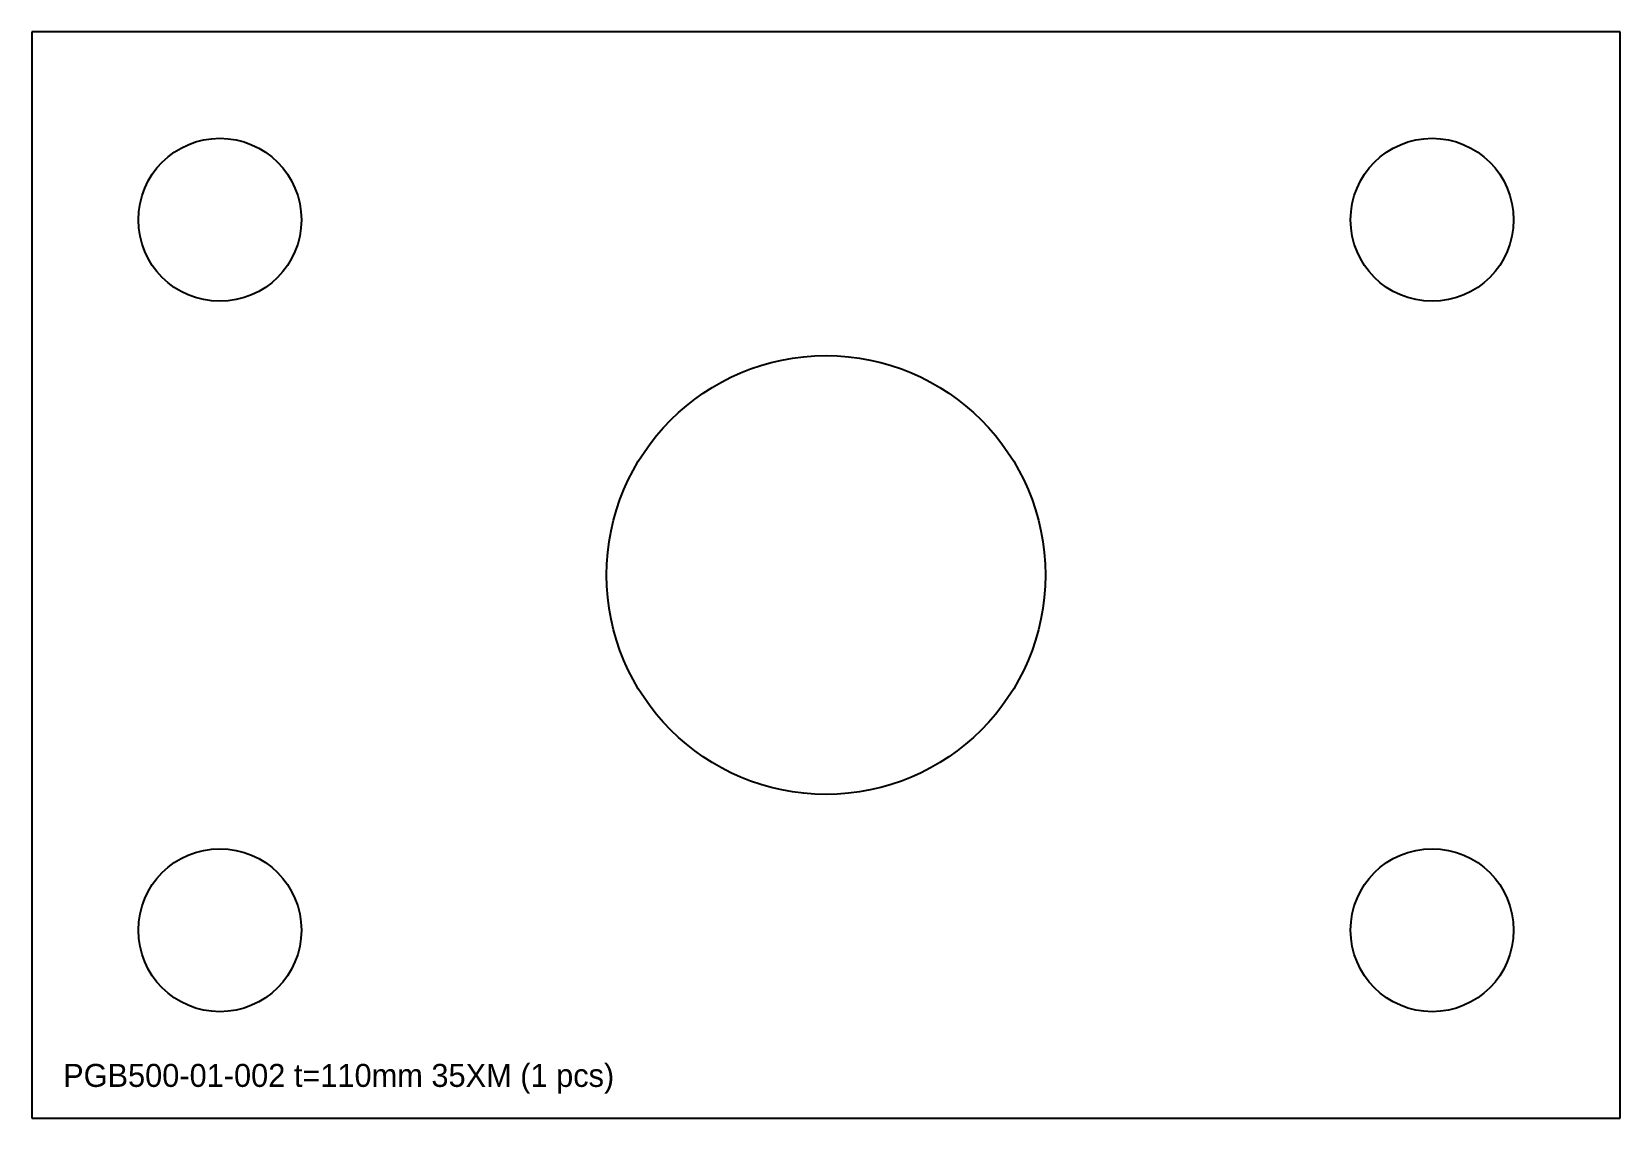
# Model space of a CAD drawing. Header units: millimetres. Extents: x -380 to 380, y -260 to 260.
import ezdxf

# ---------------------------------------------------------------- set-up
doc = ezdxf.new("R2010")
doc.units = ezdxf.units.MM

msp = doc.modelspace()

# ---------------------------------------------------------------- linework, layer by layer
at = {"layer": 'CUT_INNER'}
for centre, radius in [((-290, 170), 39), ((290, 170), 39), ((0, 0), 105), ((-290, -170), 39), ((290, -170), 39)]:
    msp.add_circle(centre, radius, dxfattribs=at)
at = {"layer": 'CUT_OUTER'}
for p, q in [((380, 260), (-380, 260)), ((-380, 260), (-380, -260)), ((380, -260), (380, 260)), ((-380, -260), (380, -260))]:
    msp.add_line(p, q, dxfattribs=at)

# ---------------------------------------------------------------- texts
at = {"layer": 'MARKING'}
msp.add_text('PGB500-01-002 t=110mm 35XM (1 pcs)', height=11, dxfattribs=at).set_placement((-365, -245))

doc.saveas('drawing.dxf')
